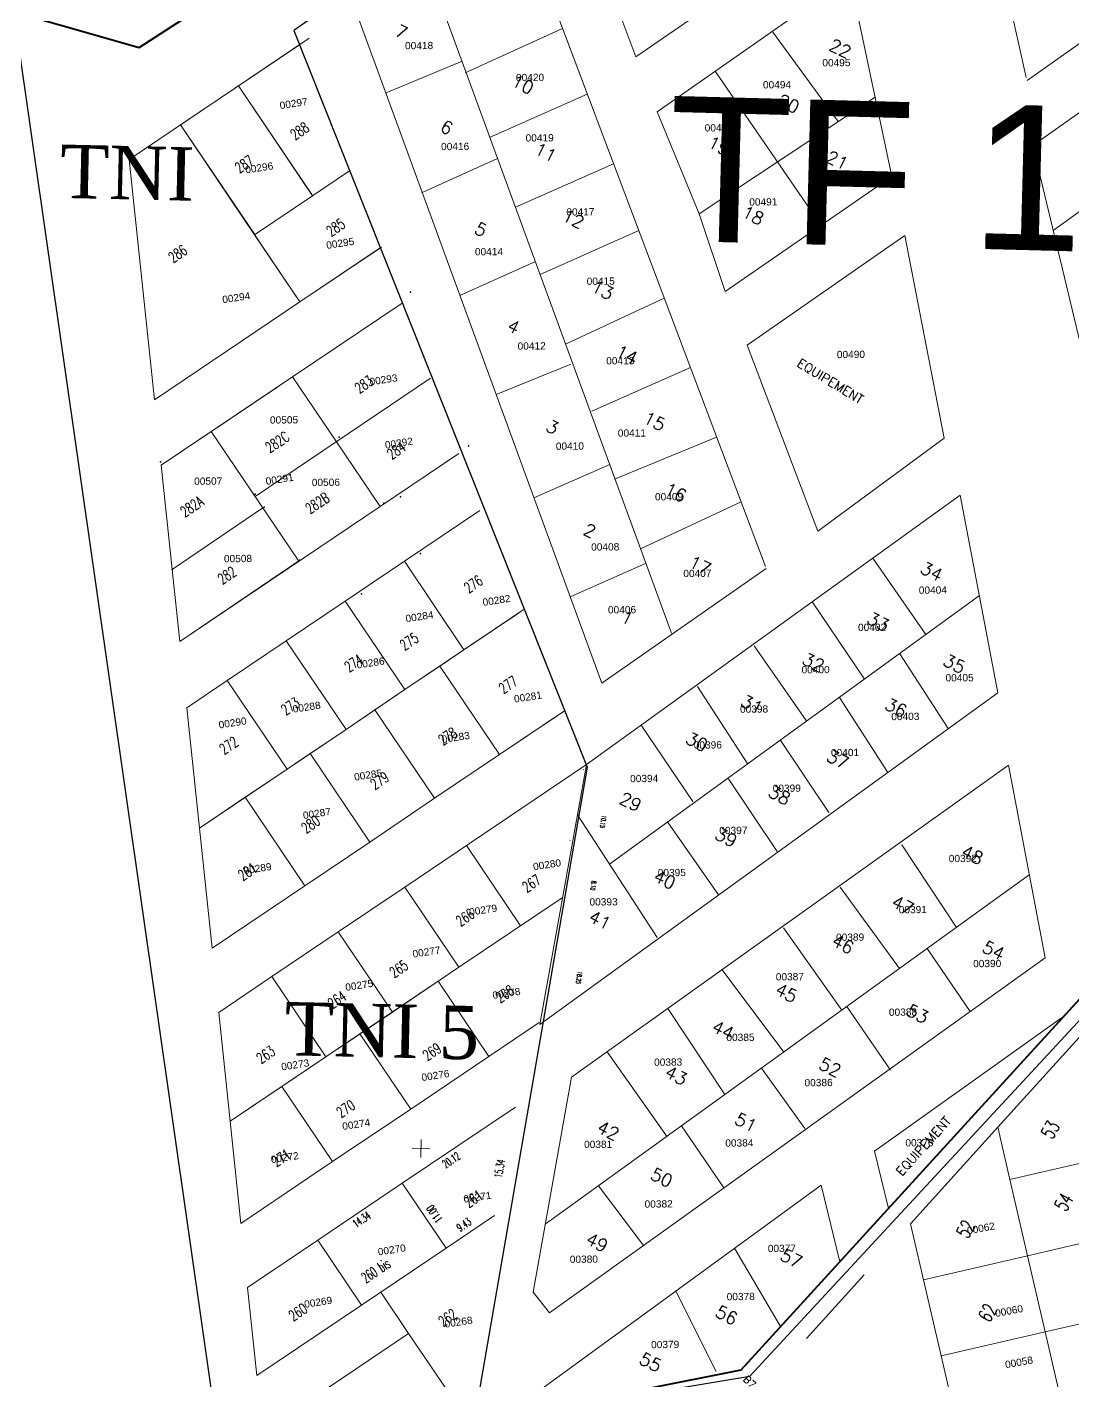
# Model space of a CAD drawing. Header units: metres. Extents: x 251686 to 255059, y 1627526 to 1631912.
# Drawn here: x 252965.9 to 253110.3, y 1630190.9 to 1630377.8 of the extents above; entities that cross this region are included whole.
import ezdxf
from ezdxf.enums import TextEntityAlignment as Align

# ---------------------------------------------------------------- set-up
doc = ezdxf.new("R2010")
doc.units = ezdxf.units.M
doc.header["$MEASUREMENT"] = 0
for name, color, linetype, lineweight in [('11', 7, 'Continuous', 0), ('ASSIETTE IMMAT', 7, 'Continuous', 0), ('Numero Titre Foncier', 4, 'Continuous', 0), ('TopoAlt', 3, 'Continuous', 0), ('TopoMat', 4, 'Continuous', 0)]:
    doc.layers.add(name, color=color, linetype=linetype, lineweight=lineweight)
for name, color, linetype in [('A_revoir_niveau_0', 7, 'Continuous'), ('historique_numero_parcelle', 7, 'Continuous'), ('limites_parcelles', 7, 'Continuous'), ('limites_sections', 7, 'Continuous'), ('limites_tf', 7, 'Continuous'), ('numero_lot', 7, 'Continuous'), ('numero_parcelle', 7, 'Continuous'), ('toponymie', 7, 'Continuous')]:
    doc.layers.add(name, color=color, linetype=linetype)
doc.styles.add('Annotative', font='romans.shx')
doc.styles.get("Standard").update_dxf_attribs({"font": 'txt.shx'})
doc.styles.add('Style-Arial', font='arial.ttf')
doc.styles.add('Style-FANCY', font='times.ttf')
doc.styles.add('Style-STANDARD', font='STANDARD.shx')

# ---------------------------------------------------------------- blocks, each defined once
blk = doc.blocks.new('TCPOINT_181')
at = {"color": 0}
blk.add_point((0, 0), dxfattribs=at)
at = {"layer": 'TopoAlt', "color": 0}
blk.add_attdef('ALT', text='', height=0.0015, dxfattribs=at).set_placement((0.0005, -0.0005), align=Align.TOP_LEFT)
at = {"layer": 'TopoMat', "color": 0}
blk.add_attdef('MAT', (0.0005, 0.0005), '', height=0.0015, dxfattribs=at)

msp = doc.modelspace()

# ---------------------------------------------------------------- linework, layer by layer
at = {"layer": 'A_revoir_niveau_0', "color": 0, "lineweight": 30}
msp.add_line((253064.478466, 1630192.473477, -1.032), (253127.172607, 1630261.118588, -1.032), dxfattribs=at)
at = {"layer": 'ASSIETTE IMMAT', "color": 2, "linetype": 'Continuous', "lineweight": 40}
msp.add_polyline3d([(253051.328657, 1630189.868554, 0.107802), (253064.47615, 1630192.480191, 0.119025), (253127.170843, 1630261.123702, -0.155233), (253240.323351, 1630302.583188, -0.169383), (253240.402059, 1630306.970355, -0.194816), (253214.441245, 1630371.065281, -0.620942), (253249.160799, 1630445.549329, -0.985563), (253248.789881, 1630447.955584, -1.032), (253249.884411, 1630447.316655, -1.032), (253304.286069, 1630415.559825, -1.031998), (253414.612458, 1630333.669779, 0), (253419.115578, 1630335.223204, 0), (253417.223445, 1630377.505383, -0.250452), (253461.434413, 1630331.705787, 0.105676), (253433.741967, 1630311.238564, 0.169342), (253426.946043, 1630302.175298, 0.208535), (253425.890711, 1630286.923038, 0.295383), (253475.143062, 1630227.385845, 0.741791), (253420.304206, 1630210.070727, 0.732443), (253338.304982, 1630212.02092, 0.556061), (253281.716049, 1630158.445014, 0.754712)], dxfattribs=at)
at = {"layer": 'limites_parcelles', "color": 7, "linetype": 'Continuous', "lineweight": 0}
for p, q in [((253167.635007, 1630415.440148, -1.032), (253103.946955, 1630370.463897, -1.032)), ((253172.008577, 1630408.982483, -1.032), (253104.755221, 1630361.503687, -1.032)), ((253039.641813, 1630401.233953, -1.032), (253049.958034, 1630373.741671, -1.032)), ((253177.596713, 1630400.664468, -1.032), (253107.562777, 1630349.750182, -1.032)), ((253097.783242, 1630397.943933, -1.032), (253103.850443, 1630370.894181, -1.032)), ((253067.830533, 1630303.371994, -1.032), (253032.728647, 1630396.493145, -1.032)), ((253049.958034, 1630373.741671, -1.032), (253078.124507, 1630393.180778, -1.032)), ((253020.556366, 1630387.84331, -1.032), (253054.871451, 1630294.189826, -1.032)), ((253052.8733, 1630366.142248, -1.032), (253079.462036, 1630384.73093, -1.032)), ((253079.462036, 1630384.73093, -1.032), (253085.306124, 1630357.233718, -1.032)), ((253045.264005, 1630287.247422, -1.032), (253010.864092, 1630381.173442, -1.032)), ((253039.827741, 1630377.670085, -1.032), (253026.38813, 1630371.526431, -1.032)), ((253068.867235, 1630377.163425, -1.032), (253077.886851, 1630364.790146, -1.032)), ((252980.008498, 1630359.554044, -1.032), (253004.874779, 1630376.317685, -1.032)), ((252995.087527, 1630369.722116, -1.032), (253003.51794, 1630375.403319, -1.032)), ((253025.951886, 1630373.117736, -1.032), (253015.465346, 1630368.752364, -1.032)), ((253060.897289, 1630371.751968, -1.032), (253075.515324, 1630350.468789, -1.032)), ((252987.112901, 1630364.349976, -1.032), (252995.087527, 1630369.722116, -1.032)), ((252995.087527, 1630369.722116, -1.032), (253005.303324, 1630354.556357, -1.032)), ((253043.250999, 1630368.578591, -1.032), (253029.752089, 1630362.585862, -1.032)), ((253082.981677, 1630368.170552, -1.032), (253058.7026, 1630352.061437, -1.032)), ((253058.7026, 1630352.061437, -1.032), (253052.8733, 1630366.142248, -1.032)), ((253003.587272, 1630339.905128, -1.032), (252987.112901, 1630364.349976, -1.032)), ((252997.328699, 1630349.184217, -1.032), (252987.112901, 1630364.349976, -1.032)), ((253104.755221, 1630361.503687, -1.032), (253111.269882, 1630334.230821, -1.032)), ((252983.4982, 1630326.366518, -1.032), (252980.008498, 1630359.554044, -1.032)), ((253030.867855, 1630359.700967, -1.032), (253020.368988, 1630354.972884, -1.032)), ((253046.875834, 1630358.962331, -1.032), (253033.340393, 1630352.974718, -1.032)), ((253010.438341, 1630358.013629, -1.032), (253005.303324, 1630354.556357, -1.032)), ((253085.306124, 1630357.233718, -1.032), (253062.292136, 1630341.33226, -1.032)), ((253005.303324, 1630354.556357, -1.032), (252997.328699, 1630349.184217, -1.032)), ((253062.292136, 1630341.33226, -1.032), (253058.7026, 1630352.061437, -1.032)), ((253003.587272, 1630339.905128, -1.032), (252997.328699, 1630349.184217, -1.032)), ((253050.358717, 1630349.747482, -1.032), (253036.731496, 1630343.697789, -1.032)), ((253065.310357, 1630333.930949, -1.032), (253087.077261, 1630349.054812, -1.032)), ((253087.077261, 1630349.054812, -1.032), (253092.51608, 1630321.100926, -1.032)), ((253014.821957, 1630347.482454, -1.032), (253003.587272, 1630339.905128, -1.032)), ((253014.67009, 1630347.380026, -1.032), (253003.587272, 1630339.905128, -1.032)), ((253036.08582, 1630345.459981, -1.032), (253025.654853, 1630340.788534, -1.032)), ((253003.587272, 1630339.905128, -1.032), (252983.4982, 1630326.366518, -1.032)), ((253002.574277, 1630329.574125, -1.032), (253017.688952, 1630339.751988, -1.032)), ((253053.860734, 1630340.432219, -1.032), (253040.26094, 1630334.065154, -1.032)), ((253075.064063, 1630308.237818, -1.032), (253065.310357, 1630333.930949, -1.032)), ((253040.966926, 1630331.293252, -1.032), (253030.662873, 1630327.114565, -1.032)), ((253057.514312, 1630330.864276, -1.032), (253043.88096, 1630324.811863, -1.032)), ((252984.443936, 1630317.356725, -1.032), (253002.574277, 1630329.574125, -1.032)), ((253021.602569, 1630329.364594, -1.032), (252997.38382, 1630313.044223, -1.032)), ((253008.605857, 1630320.606456, -1.032), (253002.574277, 1630329.574125, -1.032)), ((252984.443936, 1630317.356725, -1.032), (253000.386784, 1630328.090529, -1.032)), ((253061.102616, 1630321.253133, -1.032), (253047.021804, 1630315.423833, -1.032)), ((253092.51608, 1630321.100926, -1.032), (253075.064063, 1630308.237818, -1.032)), ((253014.643841, 1630311.649263, -1.032), (253008.605857, 1630320.606456, -1.032)), ((252985.951956, 1630302.98282, -1.032), (252984.443936, 1630317.356725, -1.032)), ((253025.519945, 1630318.967225, -1.032), (253014.643841, 1630311.649263, -1.032)), ((253046.348766, 1630317.435554, -1.032), (253035.888813, 1630312.845582, -1.032)), ((253014.643841, 1630311.649263, -1.032), (252986.995173, 1630293.017305, -1.032)), ((253094.729514, 1630313.2329, -1.032), (253043.155467, 1630276.063143, -1.032)), ((253050.610109, 1630305.81269, -1.032), (253064.466575, 1630312.312564, -1.032)), ((253099.897239, 1630285.934986, -1.032), (253094.729514, 1630313.2329, -1.032)), ((253089.977944, 1630294.004914, -1.032), (253082.643963, 1630304.522763, -1.032)), ((253051.283147, 1630303.80097, -1.032), (253040.88506, 1630299.203756, -1.032)), ((253067.94728, 1630303.111876, -1.032), (253045.264005, 1630287.247422, -1.032)), ((253097.386913, 1630299.364141, -1.032), (253046.309387, 1630262.293787, -1.032)), ((253081.495815, 1630287.830915, -1.032), (253074.320548, 1630298.459795, -1.032)), ((253073.444113, 1630282.135523, -1.032), (253066.277363, 1630292.413543, -1.032)), ((253093.082971, 1630280.999782, -1.032), (253086.403194, 1630291.317691, -1.032)), ((253036.685081, 1630240.153848, -1.032), (253099.897239, 1630285.934986, -1.032)), ((253065.400927, 1630276.08927, -1.032), (253058.457291, 1630286.81475, -1.032)), ((253084.736086, 1630274.954585, -1.032), (253078.051596, 1630285.279774, -1.032)), ((253057.80397, 1630270.937938, -1.032), (253050.682137, 1630281.487664, -1.032)), ((253076.588654, 1630269.393393, -1.032), (253069.869364, 1630279.448299, -1.032)), ((253043.155467, 1630276.063143, -1.032), (253036.685081, 1630240.153848, -1.032)), ((253101.369916, 1630275.928153, -1.032), (253041.073362, 1630232.860954, -1.032)), ((253106.456161, 1630249.333452, -1.032), (253101.369916, 1630275.928153, -1.032)), ((253069.439156, 1630264.018947, -1.032), (253062.719866, 1630274.073853, -1.032)), ((253052.905325, 1630252.149556, -1.032), (253041.897128, 1630269.079625, -1.032)), ((253061.359874, 1630258.024462, -1.032), (253054.331994, 1630268.103324, -1.032)), ((253086.655883, 1630264.932351, -1.032), (253094.19316, 1630253.546823, -1.032)), ((253104.259897, 1630260.817166, -1.032), (253037.44171, 1630212.560104, -1.032)), ((253078.165238, 1630259.109212, -1.032), (253086.336295, 1630247.872481, -1.032)), ((253070.345166, 1630253.51042, -1.032), (253078.376666, 1630242.123922, -1.032)), ((253096.123513, 1630241.940234, -1.032), (253090.160707, 1630250.634527, -1.032)), ((253038.009003, 1630200.358132, -1.032), (253106.456161, 1630249.333452, -1.032)), ((253061.854521, 1630247.687281, -1.032), (253070.378746, 1630236.347708, -1.032)), ((253079.094404, 1630242.642282, -1.032), (253085.124894, 1630233.8493, -1.032)), ((253054.373605, 1630242.360738, -1.032), (253062.246065, 1630230.474168, -1.032)), ((253082.901151, 1630222.666502, -1.032), (253109.163155, 1630241.399666, -1.032)), ((253109.163155, 1630241.399666, -1.032), (253084.83164, 1630214.758588, -1.032)), ((253007.165192, 1630235.689028, -1.032), (253011.866147, 1630238.85993, -1.032)), ((253001.079447, 1630231.594444, -1.032), (253007.165192, 1630235.689028, -1.032)), ((253046.001184, 1630236.380683, -1.032), (253054.27728, 1630224.647415, -1.032)), ((253067.288528, 1630234.115908, -1.032), (253073.282614, 1630225.786398, -1.032)), ((253008.087094, 1630221.209968, -1.032), (253001.079447, 1630231.594444, -1.032)), ((253041.073362, 1630232.860954, -1.032), (253035.763475, 1630203.178807, -1.032)), ((253018.873794, 1630228.475453, -1.032), (253008.087094, 1630221.209968, -1.032)), ((253017.713826, 1630218.218834, -1.032), (253033.330385, 1630228.737158, -1.032)), ((253056.259059, 1630226.150266, -1.032), (253062.111527, 1630217.603973, -1.032)), ((253082.901151, 1630222.666502, -1.032), (253084.83164, 1630214.758588, -1.032)), ((253006.027216, 1630210.352111, -1.032), (253017.713826, 1630218.218834, -1.032)), ((253023.75181, 1630209.261641, -1.032), (253017.713826, 1630218.218834, -1.032)), ((253031.559747, 1630185.934631, -1.032), (253075.527307, 1630217.962629, -1.032)), ((253044.81443, 1630217.884789, -1.032), (253051.001379, 1630209.654438, -1.032)), ((253075.527307, 1630217.962629, -1.032), (253078.106947, 1630207.395582, -1.032)), ((253030.460334, 1630213.776604, -1.032), (253023.75181, 1630209.261641, -1.032)), ((253012.058796, 1630201.384441, -1.032), (253006.027216, 1630210.352111, -1.032)), ((253023.75181, 1630209.261641, -1.032), (253012.058796, 1630201.384441, -1.032)), ((253063.576675, 1630209.257238, -1.032), (253069.936391, 1630198.449471, -1.032)), ((253106.441531, 1630197.701065), (253104.006336, 1630208.23205)), ((253081.437899, 1630205.544658), (253073.527763, 1630196.805698)), ((253055.418727, 1630203.406015, -1.032), (253061.021216, 1630192.231843, -1.032)), ((253035.763475, 1630203.178807, -1.032), (253038.009003, 1630200.358132, -1.032)), ((253120.794706, 1630201.021269), (253106.441531, 1630197.701065)), ((253108.871325, 1630187.173001), (253106.441531, 1630197.701065))]:
    msp.add_line(p, q, dxfattribs=at)
at = {"layer": 'limites_parcelles', "color": 7, "lineweight": 0}
for p, q in [((253003.437785, 1630304.097696, -1.032001), (252991.328906, 1630321.992153, -1.032001)), ((252998.457345, 1630311.457772, -1.032), (252985.925932, 1630302.965183, -1.032)), ((252986.995173, 1630293.017305, -1.032), (253003.555117, 1630304.240339, -1.032)), ((252985.925932, 1630302.965183, -1.032), (252986.995173, 1630293.017305, -1.032))]:
    msp.add_line(p, q, dxfattribs=at)
at = {"layer": 'limites_parcelles', "color": 7, "linetype": 'Continuous', "lineweight": 0, "elevation": -1.032, "flags": 128}
for points in [[(252995.082871, 1630369.72764), (253004.868063, 1630376.32556)], [(252987.112109, 1630364.353341), (252995.082871, 1630369.72764)], [(252995.082871, 1630369.72764), (253005.301247, 1630354.571173)], [(252987.112109, 1630364.353341), (252997.330484, 1630349.196875)], [(252991.475618, 1630322.091377), (252993.809755, 1630323.663024)], [(253034.530219, 1630297.475189), (253026.223675, 1630291.877777), (253017.99493, 1630304.102238), (253028.397887, 1630311.105444)], [(253026.223675, 1630291.877777), (253018.079662, 1630286.393305), (253009.844513, 1630298.607289), (253017.99493, 1630304.102238)], [(253017.99493, 1630304.102238), (253026.223675, 1630291.877777), (253022.897034, 1630289.63696), (253018.079662, 1630286.393305), (253009.844513, 1630298.607289), (253017.99493, 1630304.102238)], [(253018.079662, 1630286.393305), (253009.939722, 1630280.891952), (253001.700499, 1630293.122816), (253009.844513, 1630298.607289)], [(253009.844513, 1630298.607289), (253018.079662, 1630286.393305), (253013.939841, 1630283.598976), (253009.939722, 1630280.891952), (253001.700499, 1630293.122816), (253009.844513, 1630298.607289)], [(253040.108468, 1630283.45808), (253031.12578, 1630277.4125), (253022.896785, 1630289.63733), (253026.223675, 1630291.877777), (253033.73516, 1630296.939433)], [(253033.733824, 1630296.942977), (253026.255129, 1630291.902348)], [(253009.939722, 1630280.891952), (253001.795708, 1630275.40748), (252993.550082, 1630287.627867), (253001.700499, 1630293.122816)], [(253039.076225, 1630282.763354), (253031.12578, 1630277.4125), (253022.897034, 1630289.63696), (253026.223675, 1630291.877777)], [(253022.168587, 1630271.374516), (253013.939841, 1630283.598976), (253018.079662, 1630286.393305), (253022.897034, 1630289.63696)], [(253001.795708, 1630275.40748), (252989.710948, 1630267.266038), (252987.966098, 1630283.859801), (252993.550082, 1630287.627867)], [(252993.550082, 1630287.627867), (253001.795708, 1630275.40748), (252996.019052, 1630271.512532), (252989.710948, 1630267.266038), (252987.966098, 1630283.859801), (252993.550082, 1630287.627867)], [(253022.168587, 1630271.374516), (253013.211394, 1630265.336532), (253004.976245, 1630277.550516), (253009.939722, 1630280.891952), (253013.939841, 1630283.598976)], [(253013.211394, 1630265.336532), (253004.254201, 1630259.298548), (252996.019052, 1630271.512532), (253001.795708, 1630275.40748), (253004.976245, 1630277.550516)], [(253039.772449, 1630257.65234), (253025.494608, 1630248.043788), (253018.037634, 1630259.105817), (253043.155467, 1630276.063143)], [(253042.680083, 1630275.324806), (253042.707902, 1630275.372546)], [(253004.254201, 1630259.298548), (252991.445322, 1630250.678678), (252989.710948, 1630267.266038), (252996.019052, 1630271.512532)], [(253040.85008, 1630265.526529), (253040.8779, 1630265.574269)], [(253034.014058, 1630253.777119), (253026.556001, 1630264.85666)], [(253025.494608, 1630248.043788), (253016.33834, 1630241.868445), (253008.870889, 1630252.936877), (253018.037634, 1630259.105817)], [(253016.33834, 1630241.868445), (253007.165192, 1630235.689028), (252999.704144, 1630246.767937), (253008.870889, 1630252.936877)], [(253007.165192, 1630235.689028), (252993.958164, 1630226.794439), (252992.377383, 1630241.820096), (252999.704144, 1630246.767937)], [(253036.605794, 1630240.419013), (253018.873794, 1630228.475453), (253011.866147, 1630238.85993), (253016.33834, 1630241.868445), (253022.652847, 1630246.125416)], [(253022.652847, 1630246.125416), (253029.660494, 1630235.740939), (253018.873794, 1630228.475453), (253011.868068, 1630238.857083), (253022.652847, 1630246.125416)], [(253036.094098, 1630240.07399), (253036.121917, 1630240.121731)], [(253008.087094, 1630221.209968), (252995.434797, 1630212.681476), (252993.958164, 1630226.794439), (253001.079447, 1630231.594444)], [(253020.264683, 1630221.79904), (253020.322793, 1630224.252185)], [(253019.062968, 1630223.053561), (253021.516113, 1630222.995451)], [(253012.058796, 1630201.384441), (252997.646843, 1630191.6721), (252996.362784, 1630203.839773), (253006.027216, 1630210.352111)], [(253018.588868, 1630197.494154), (253014.74805, 1630203.194556), (253023.75181, 1630209.261641)], [(252998.453229, 1630183.926443), (253018.588868, 1630197.494154)], [(253018.588868, 1630197.494154), (253025.399719, 1630187.397427)]]:
    msp.add_lwpolyline(points, dxfattribs=at)
msp.add_lwpolyline([(253022.896785, 1630289.63733), (253031.12578, 1630277.4125), (253022.168587, 1630271.374516), (253013.939841, 1630283.598976), (253018.079662, 1630286.393305), (253022.897034, 1630289.63696)], close=True, dxfattribs=at)
at = {"layer": 'limites_parcelles', "color": 7, "linetype": 'Continuous', "lineweight": 0, "flags": 128}
for points in [[(253099.910021, 1630225.950644), (253111.958769, 1630239.256452)], [(253111.958769, 1630239.256452), (253115.926796, 1630222.074919), (253101.57362, 1630218.754714)], [(253099.910021, 1630225.950644), (253101.57362, 1630218.754714), (253104.006336, 1630208.23205), (253089.65316, 1630204.911845), (253087.866672, 1630212.641915), (253099.910021, 1630225.950644)], [(253115.926796, 1630222.074919), (253118.364912, 1630211.549334), (253104.006336, 1630208.23205)], [(253087.866672, 1630212.641915), (253087.892962, 1630212.690515)], [(253081.437899, 1630205.544658), (253081.464189, 1630205.593258)], [(253092.082955, 1630194.383781), (253089.65316, 1630204.911845)], [(253094.521071, 1630183.858196), (253092.082955, 1630194.383781), (253106.441531, 1630197.701065)], [(253073.527763, 1630196.805698), (253073.554052, 1630196.854298)]]:
    msp.add_lwpolyline(points, dxfattribs=at)
at = {"layer": 'limites_parcelles', "color": 7, "linetype": 'Continuous', "lineweight": 0}
msp.add_point((253095.825537, 1630226.796032, -1.032), dxfattribs=at)
msp.add_point((253095.825537, 1630226.796032, -1.032), dxfattribs=at)
msp.add_point((253095.825537, 1630226.796032, -1.032), dxfattribs=at)
msp.add_point((253095.825537, 1630226.796032, -1.032), dxfattribs=at)
msp.add_point((253095.825537, 1630226.796032, -1.032), dxfattribs=at)
at = {"layer": 'limites_sections', "color": 112, "linetype": 'Continuous', "lineweight": 40, "flags": 128}
msp.add_lwpolyline([(253271.082561, 1630189.80614), (253278.664905, 1630062.128606), (253370.894891, 1630071.745612), (253349.874626, 1629905.007271), (253292.368569, 1629875.259507), (253264.420561, 1629860.905626), (253283.218148, 1629825.843437), (253276.081556, 1629797.159611), (253264.682639, 1629775.428157), (253237.804257, 1629775.925126), (253235.595435, 1629794.865847), (253170.148154, 1629824.108553), (253140.065621, 1629837.233099), (253052.3, 1629847.28), (252785.968318, 1629991.31478), (252450.61003, 1630145.344805), (252531.297233, 1630284.326266), (252789.440449, 1630429.782946), (252981.389636, 1630375.006406), (253177.316609, 1630501.61916), (253238.792095, 1630544.179111), (253271.082561, 1630189.80614)], close=True, dxfattribs=at)
at = {"layer": 'limites_tf', "color": 5, "linetype": 'Continuous', "lineweight": 30, "elevation": -1.032, "flags": 128}
msp.add_lwpolyline([(253270.818693, 1630543.212946), (253272.287195, 1630565.48791), (253002.732653, 1630377.376601), (253043.21445, 1630275.653319), (253027.595852, 1630185.267795), (253065.678344, 1630191.583639), (253129.481445, 1630260.459236), (253245.887772, 1630301.779299), (253215.616065, 1630369.456391), (253249.82976, 1630447.06631), (253250.742052, 1630451.24536), (253264.844026, 1630515.797969), (253269.151464, 1630535.575661), (253270.818693, 1630543.212946)], close=True, dxfattribs=at)
at = {"layer": 'limites_tf', "color": 5, "linetype": 'Continuous', "lineweight": 30, "flags": 128}
msp.add_lwpolyline([(252410.039695, 1630048.286543), (252358.306106, 1630362.229548), (252398.2866, 1630445.3774), (252401.490278, 1630452.27289), (252938.410442, 1630558.674201), (253024.849142, 1629955.522887), (252896.316732, 1629872.198515), (252442.549994, 1629851.094143), (252410.039695, 1630048.286543)], close=True, dxfattribs=at)

# ---------------------------------------------------------------- block references
at = {"layer": 'toponymie', "color": 1, "xscale": 1000, "yscale": 1000, "zscale": 1000, "rotation": 359.3981}
for p in [(253018.850085, 1630341.228509, -1.032), (253008.975004, 1630321.225666, -1.032), (253026.848661, 1630320.014733, -1.032), (252984.327119, 1630317.840034, -1.032), (252997.39524, 1630313.377198, -0.706), (253015.157346, 1630312.103423, -1.032), (253017.474556, 1630313.016246, -0.909), (252998.628816, 1630311.573978, -1.032), (253003.555117, 1630304.240339, -1.032), (253020.212054, 1630305.176017, -1.108), (252985.925932, 1630302.965183, -1.032), (253012.083831, 1630299.581095, -1.072)]:
    msp.add_blockref('TCPOINT_181', p, dxfattribs=at)

# ---------------------------------------------------------------- texts
at = {"layer": '11', "color": 5, "linetype": 'Continuous', "lineweight": 13, "style": 'Style-FANCY'}
for s, p in [('TNI ', (252981.113841, 1630357.717917, -1.032)), ('TNI 5', (253014.897212, 1630239.292482, -1.032))]:
    msp.add_text(s, height=7.367281, rotation=358.74223, dxfattribs=at).set_placement(p, align=Align.MIDDLE_CENTER)
at = {"layer": 'historique_numero_parcelle', "color": 7, "lineweight": 0, "style": 'Style-Arial'}
msp.add_text('00291', height=1, rotation=8.74223, dxfattribs=at).set_placement((252998.777398, 1630315.623306, -1.032), align=Align.TOP_LEFT)
at = {"layer": 'limites_parcelles', "color": 7, "linetype": 'Continuous', "lineweight": 0, "style": 'Style-STANDARD'}
for s, height, rotation, width, p in [('10.15', 0.614115, 261.213152, 0.664856, (253045.272946, 1630269.064594)), ('8.10', 0.614115, 261.213152, 0.646366, (253043.879693, 1630260.023309)), ('18.25', 0.614115, 261.213152, 0.664856, (253041.954075, 1630247.531398)), ('20.12', 1.10496, 34.049686, 0.664856, (253023.697178, 1630220.243609, -1.032)), ('15.34', 1.104853, 79.740972, 0.664856, (253031.449456, 1630218.889047, -1.032)), ('11.00', 1.10496, 124.049686, 0.664856, (253023.340459, 1630213.228533, -1.032)), ('14.34', 1.10496, 34.049686, 0.664856, (253011.333771, 1630212.036417, -1.032)), ('9.43', 1.10496, 34.049686, 0.646366, (253025.689406, 1630211.491608, -1.032))]:
    msp.add_text(s, height=height, rotation=rotation, dxfattribs=dict(at, width=width)).set_placement(p)
at = {"layer": 'limites_parcelles', "color": 7, "linetype": 'Continuous', "lineweight": 0, "width": 2.5, "attachment_point": 1, "style": 'Annotative'}
for s, insert, char_height, rotation in [('EQUIPEMENT', (253085.741417, 1630219.975426, -1.032), 1.25, 47.78945323), ('B7', (253065.371016, 1630191.776844, -1.032), 1, 315.99443169)]:
    msp.add_mtext(s, dxfattribs=dict(at, insert=insert, char_height=char_height, rotation=rotation))
at = {"layer": 'Numero Titre Foncier', "color": 4, "linetype": 'Continuous', "lineweight": 13, "style": 'Style-Arial'}
msp.add_text('TF 1084', height=19.99996, rotation=358.50053, dxfattribs=at).set_placement((253106.430304, 1630356.991571), align=Align.MIDDLE_CENTER)
at = {"layer": 'numero_lot', "color": 7, "linetype": 'Continuous', "lineweight": 0, "style": 'Style-STANDARD'}
for s, height, rotation, width, p in [('288', 1.473456, 33.959238, 0.738818, (253002.893057, 1630362.179046, -1.032)), ('287', 1.473456, 33.959238, 0.738818, (252995.233961, 1630357.596818, -1.032)), ('285', 1.473456, 33.959238, 0.738818, (253007.86968, 1630348.868066, -1.032)), ('286', 1.473456, 33.959238, 0.738818, (252986.060568, 1630345.232217, -1.032)), ('283', 1.473456, 33.959238, 0.738818, (253011.775408, 1630327.186673, -1.032)), ('282C', 1.473456, 33.959238, 0.738818, (252999.429279, 1630318.979027, -1.032)), ('284', 1.473456, 33.959238, 0.738818, (253016.232165, 1630318.077644, -1.032)), ('282B', 1.473456, 33.959238, 0.738818, (253004.969787, 1630310.558772, -1.032)), ('282A', 1.473456, 33.959238, 0.738818, (252987.69394, 1630310.117756, -1.032)), ('282', 1.473456, 33.959238, 0.738818, (252992.864674, 1630300.833627, -1.032)), ('276', 1.473456, 33.959238, 0.738818, (253026.859463, 1630299.617326, -1.032)), ('275', 1.473456, 33.959238, 0.738818, (253018.014538, 1630291.705658, -1.032)), ('274', 1.473456, 33.959238, 0.738818, (253010.359007, 1630288.72234, -1.032)), ('277', 1.473456, 33.959238, 0.738818, (253031.675321, 1630285.728113, -1.032)), ('273', 1.473456, 33.959238, 0.738818, (253001.610786, 1630282.758304, -1.032)), ('278', 1.473456, 33.959238, 0.738818, (253023.317353, 1630278.613403, -1.032)), ('272', 1.473456, 33.959238, 0.738818, (252993.111843, 1630277.340589, -1.032)), ('279', 1.473456, 33.959238, 0.738818, (253013.927563, 1630272.494161, -1.032)), ('280', 1.473456, 33.959238, 0.738818, (253004.405045, 1630266.456044, -1.032)), ('281', 1.473456, 33.959238, 0.738818, (252995.678705, 1630259.931283, -1.032)), ('267', 1.473456, 33.959238, 0.738818, (253034.902999, 1630258.301666, -1.032)), ('266', 1.473456, 33.959238, 0.738818, (253025.740952, 1630253.596087, -1.032)), ('265', 1.473456, 33.959238, 0.738818, (253016.582935, 1630246.51427, -1.032)), ('264', 1.473456, 33.959238, 0.738818, (253008.049432, 1630242.243351, -1.032)), ('268', 1.473456, 33.959238, 0.738818, (253031.225662, 1630243.037938, -1.032)), ('263', 1.473456, 33.959238, 0.738818, (252998.220126, 1630234.659554, -1.032)), ('269', 1.473456, 33.959238, 0.738818, (253021.152879, 1630235.055761, -1.032)), ('270', 1.473456, 33.959238, 0.738818, (253009.240391, 1630227.194545, -1.032)), ('53', 1.964608, 60.38774, 0.738818, (253107.447807, 1630224.156787)), ('271', 1.473456, 33.959238, 0.738818, (253000.351699, 1630220.404132, -1.032)), ('261', 1.473456, 33.959238, 0.738818, (253026.887415, 1630214.767232, -1.032)), ('54', 1.964608, 60.38774, 0.738818, (253109.316868, 1630214.172138)), ('52', 1.964608, 60.38774, 0.738818, (253095.763382, 1630210.436461)), ('260 bis', 1.473456, 33.959238, 0.6157, (253012.69881, 1630204.374855, -1.032)), ('260', 1.473456, 33.959238, 0.738818, (253002.64944, 1630199.114785, -1.032)), ('62', 1.964608, 60.38774, 0.738818, (253098.794407, 1630198.876225)), ('262', 1.473456, 33.959238, 0.738818, (253023.317978, 1630198.340781, -1.032))]:
    msp.add_text(s, height=height, rotation=rotation, dxfattribs=dict(at, width=width)).set_placement(p)
at = {"layer": 'numero_lot', "color": 7, "lineweight": 0, "width": 2.5, "attachment_point": 1, "style": 'Annotative'}
for s, insert, char_height, rotation in [('7', (253017.291324, 1630378.287932, -1.032), 1.75, 333.49813626), ('22', (253077.220127, 1630376.341523, -1.032), 1.75, 333.49813626), ('10', (253033.398644, 1630371.373871, -1.032), 1.75, 333.49813626), ('20', (253070.073094, 1630368.73101, -1.032), 1.75, 333.49813626), ('6', (253023.566851, 1630365.10204, -1.032), 1.75, 333.49813626), ('19', (253060.464415, 1630362.906639, -1.032), 1.75, 333.49813626), ('11', (253036.539488, 1630361.985841, -1.032), 1.75, 333.49813626), ('21', (253076.78992, 1630360.91217, -1.032), 1.75, 333.49813626), ('18', (253065.170753, 1630353.296728, -1.032), 1.75, 333.49813626), ('12', (253040.350906, 1630352.822158, -1.032), 1.75, 333.49813626), ('5', (253028.278118, 1630351.019996, -1.032), 1.75, 333.49813626), ('13', (253044.38667, 1630342.987901, -1.032), 1.75, 333.49813626), ('4', (253032.765039, 1630337.608525, -1.032), 1.75, 333.49813626), ('14', (253047.750629, 1630334.047331, -1.032), 1.75, 333.49813626), ('EQUIPEMENT', (253072.748218, 1630332.165888, -1.032), 1.25, 328.67499268), ('3', (253038.146879, 1630323.750827, -1.032), 1.75, 333.49813626), ('15', (253051.562047, 1630324.883648, -1.032), 1.75, 333.49813626), ('16', (253054.479777, 1630315.048159, -1.032), 1.75, 333.49813626), ('2', (253043.305606, 1630309.445669, -1.032), 1.75, 333.49813626), ('17', (253057.844968, 1630304.989556, -1.032), 1.75, 333.49813626), ('34', (253089.821707, 1630304.130373, -1.032), 1.75, 333.49813626), ('1', (253048.461868, 1630297.376578, -1.032), 1.75, 333.49813626), ('33', (253082.450327, 1630297.190433, -1.032), 1.75, 333.49813626), ('32', (253073.512222, 1630291.590408, -1.032), 1.75, 333.49813626), ('35', (253092.966248, 1630291.388244, -1.032), 1.75, 333.49813626), ('31', (253065.021577, 1630285.76727, -1.032), 1.75, 333.49813626), ('36', (253084.923063, 1630285.341991, -1.032), 1.75, 333.49813626), ('30', (253057.424619, 1630280.615937, -1.032), 1.75, 333.49813626), ('37', (253076.881109, 1630278.177706, -1.032), 1.75, 333.49813626), ('38', (253068.836692, 1630273.249487, -1.032), 1.75, 333.49813626), ('29', (253048.265865, 1630272.332386, -1.032), 1.75, 333.49813626), ('39', (253061.46408, 1630267.42758, -1.032), 1.75, 333.49813626), ('48', (253095.455003, 1630265.005369, -1.032), 1.75, 333.49813626), ('40', (253052.973434, 1630261.604442, -1.032), 1.75, 333.49813626), ('47', (253085.847557, 1630258.062964, -1.032), 1.75, 333.49813626), ('41', (253044.035329, 1630256.004417, -1.032), 1.75, 333.49813626), ('46', (253077.580026, 1630252.687286, -1.032), 1.75, 333.49813626), ('54', (253098.376431, 1630251.81578, -1.032), 1.75, 333.49813626), ('45', (253069.761186, 1630245.97046, -1.032), 1.75, 333.49813626), ('53', (253087.87653, 1630243.083536, -1.032), 1.75, 333.49813626), ('44', (253061.046195, 1630240.817894, -1.032), 1.75, 333.49813626), ('52', (253075.809903, 1630235.691208, -1.032), 1.75, 333.49813626), ('43', (253054.568503, 1630234.549761, -1.032), 1.75, 333.49813626), ('51', (253064.190736, 1630228.075765, -1.032), 1.75, 333.49813626), ('42', (253045.185402, 1630226.936783, -1.032), 1.75, 333.49813626), ('50', (253052.57157, 1630220.460323, -1.032), 1.75, 333.49813626), ('49', (253043.637161, 1630211.506198, -1.032), 1.75, 333.49813626), ('57', (253070.472425, 1630209.299706, -1.032), 1.75, 333.49813626), ('56', (253061.536785, 1630201.463615, -1.032), 1.75, 333.49813626), ('55', (253051.034419, 1630194.967438, -1.032), 1.75, 333.49813626)]:
    msp.add_mtext(s, dxfattribs=dict(at, insert=insert, char_height=char_height, rotation=rotation))
at = {"layer": 'numero_parcelle', "color": 5, "lineweight": 0, "style": 'Style-Arial'}
for s, rotation, p in [('00418', 0.43413, (253018.082772, 1630375.776578, -1.032)), ('00495', 0.43413, (253075.690813, 1630373.41681, -1.032)), ('00420', 0.43413, (253033.398644, 1630371.373871, -1.032)), ('00494', 0.43413, (253067.490944, 1630370.37343, -1.032)), ('00297', 8.74223, (253000.711232, 1630367.498344, -555362.700234)), ('00492', 0.43413, (253059.449516, 1630364.427948, -1.032)), ('00419', 0.43413, (253034.724883, 1630363.039325, -1.032)), ('00416', 0.43413, (253023.059709, 1630361.855382, -1.032)), ('00296', 8.74223, (252995.960841, 1630358.618656, -1.032)), ('00493', 0.43413, (253074.879559, 1630357.891317, -1.032)), ('00417', 0.43413, (253040.350906, 1630352.822158, -1.032)), ('00491', 0.43413, (253065.598939, 1630354.198553, -1.032)), ('00295', 8.74223, (253007.142482, 1630348.202807, -1.032)), ('00414', 0.43413, (253027.728981, 1630347.334421, -1.032)), ('00415', 0.43413, (253043.156114, 1630343.252876, -1.032)), ('00294', 8.74223, (252992.79313, 1630340.694947, -1.032)), ('00412', 0.43413, (253033.61941, 1630334.308122, -1.032)), ('00413', 0.43413, (253045.853464, 1630332.270109, -1.032)), ('00490', 0.43413, (253077.694152, 1630333.138907, -1.032)), ('00293', 8.74223, (253013.118784, 1630329.360696, -1.032)), ('00505', 0.43413, (252999.437561, 1630324.101818)), ('00292', 8.74223, (253015.242757, 1630320.62194, -1.032)), ('00411', 0.43413, (253047.456173, 1630322.292624, -1.032)), ('00410', 0.43413, (253038.898733, 1630320.484248, -1.032)), ('00507', 0.43413, (252988.96943, 1630315.651817)), ('00506', 0.43413, (253005.213639, 1630315.481163)), ('00409', 0.43413, (253052.587712, 1630313.506482, -1.032)), ('00408', 0.43413, (253043.775226, 1630306.564107, -1.032)), ('00508', 0.43413, (252993.081062, 1630304.959475)), ('00407', 0.43413, (253056.494607, 1630302.913006, -1.032)), ('00404', 0.43413, (253089.005108, 1630300.605447, -1.032)), ('00282', 8.74223, (253028.72097, 1630298.907889, -1.032)), ('00284', 8.74223, (253018.08488, 1630296.657949, -1.032)), ('00406', 0.43413, (253046.095082, 1630297.896791, -1.032)), ('00402', 0.43413, (253080.613398, 1630295.46764, -1.032)), ('00286', 8.74223, (253011.32787, 1630290.266516, -1.032)), ('00400', 0.43413, (253072.81696, 1630289.620084, -1.032)), ('00405', 0.43413, (253092.69528, 1630288.506757, -1.032)), ('00281', 8.74223, (253033.059749, 1630285.567488, -1.032)), ('00288', 8.74223, (253002.509593, 1630284.168687, -1.032)), ('00398', 0.43413, (253064.32164, 1630284.181867, -1.032)), ('00290', 8.74223, (252992.288663, 1630281.992414, -1.032)), ('00403', 0.43413, (253085.205451, 1630283.158477, -1.032)), ('00283', 8.74223, (253023.09501, 1630279.991523, -1.032)), ('00396', 0.43413, (253057.940913, 1630279.223932, -1.032)), ('00401', 0.43413, (253076.881109, 1630278.177706, -1.032)), ('00285', 8.74223, (253010.988153, 1630274.793718, -1.032)), ('00394', 0.43413, (253049.152708, 1630274.592787, -1.032)), ('00399', 0.43413, (253068.836692, 1630273.249487, -1.032)), ('00287', 8.74223, (253003.924084, 1630269.485195, -1.032)), ('00397', 0.43413, (253061.46408, 1630267.42758, -1.032)), ('00392', 0.43413, (253093.142656, 1630263.559373, -1.032)), ('00289', 8.74223, (252995.734457, 1630261.883485, -1.032)), ('00280', 8.74223, (253035.694308, 1630262.413432, -1.032)), ('00395', 0.43413, (253052.973434, 1630261.604442, -1.032)), ('00393', 0.43413, (253043.54929, 1630257.566763, -1.032)), ('00279', 8.74223, (253026.872397, 1630256.150118, -1.032)), ('00391', 0.43413, (253086.237542, 1630256.496461, -1.032)), ('00389', 0.43413, (253077.580026, 1630252.687286, -1.032)), ('00277', 8.74223, (253019.053411, 1630250.361477, -1.032)), ('00390', 0.43413, (253096.506162, 1630249.052131, -1.032)), ('00275', 8.74223, (253009.771822, 1630245.763898, -1.032)), ('00387', 0.43413, (253069.263792, 1630247.227839, 0.00002)), ('00278', 8.74223, (253030.093781, 1630244.655457, -1.032)), ('00388', 0.43413, (253084.883368, 1630242.340278, 0.00002)), ('00385', 0.43413, (253062.445398, 1630238.857524, 0.00002)), ('00273', 8.74223, (253000.92903, 1630234.782462, -1.032)), ('00383', 0.43413, (253052.464538, 1630235.444901, 0.00002)), ('00276', 8.74223, (253020.292105, 1630233.311291, -1.032)), ('00386', 0.43413, (253073.228904, 1630232.613777, 0.00002)), ('00274', 8.74223, (253009.350355, 1630226.567699, -1.032)), ('00381', 0.43413, (253042.802054, 1630224.089484, 0.00002)), ('00384', 0.43413, (253062.292324, 1630224.286726, 0.00002)), ('00376', 0.43413, (253087.154191, 1630224.313416, 0.00002)), ('00272', 8.74223, (252999.490085, 1630221.982825, -1.032)), ('00271', 8.74223, (253026.084882, 1630216.514771, -1.032)), ('00382', 0.43413, (253051.153801, 1630215.861296, 0.00002)), ('00062', 10.56223, (253095.590325, 1630212.146333)), ('00270', 8.74223, (253014.263282, 1630209.24115, -1.032)), ('00377', 0.43413, (253068.164687, 1630209.727199, 0.00002)), ('00380', 0.43413, (253040.827273, 1630208.231331, 0.00002)), ('00269', 8.74223, (253004.096873, 1630202.01397, -1.032)), ('00378', 0.43413, (253062.485854, 1630203.075068, 0.00002)), ('00060', 10.56223, (253099.46475, 1630200.741931)), ('00268', 8.74223, (253023.473144, 1630199.27065, -1.032)), ('00379', 0.43413, (253052.054934, 1630196.455453, 0.00002)), ('00058', 10.56223, (253100.836671, 1630193.658196))]:
    msp.add_text(s, height=1, rotation=rotation, dxfattribs=at).set_placement(p, align=Align.TOP_LEFT)

doc.saveas('drawing.dxf')
